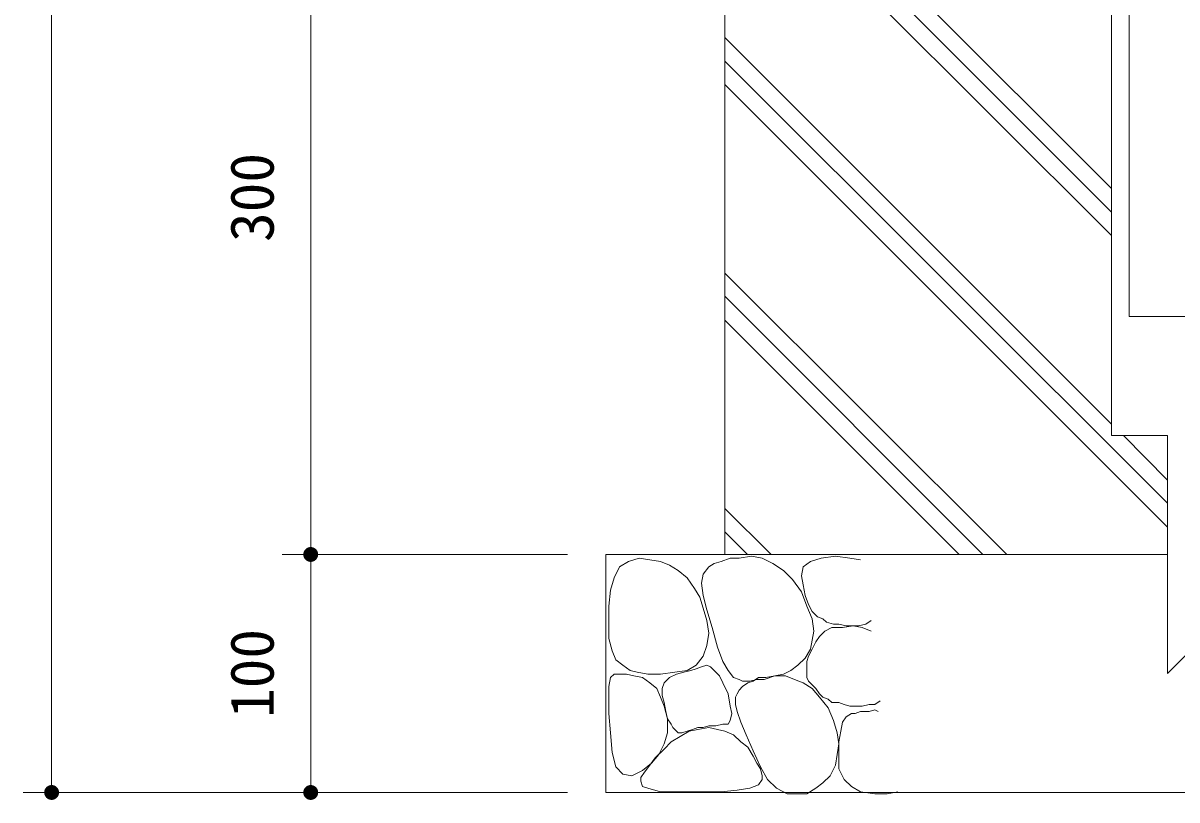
# Model space of a CAD drawing. Units: millimetres at full size, sheet at 1:10. Extents: x 0 to 4200, y 0 to 2970.
# Drawn here: x 835.8 to 1320.6, y 834.5 to 1160.9 of the extents above; entities that cross this region are included whole.
import ezdxf
from ezdxf.enums import TextEntityAlignment as Align

# ---------------------------------------------------------------- set-up
doc = ezdxf.new("R2010")
doc.units = ezdxf.units.MM
doc.header["$LTSCALE"] = 10
doc.layers.add('D-STR', color=1, linetype='Continuous', lineweight=13)
doc.layers.add('D-STR-DIM', color=7, linetype='Continuous', lineweight=13)
doc.styles.add('ＭＳ ゴシック', font='')
doc.styles.get('ＭＳ ゴシック').set_extended_font_data('MS Gothic')

# ---------------------------------------------------------------- blocks, each defined once
blk = doc.blocks.new('filled_dot')
at = {"color": 0, "linetype": 'Continuous', "lineweight": -2, "const_width": 1.25}
blk.add_lwpolyline([(-0.625, 0, 1), (0.625, 0, 1)], format="xyb", close=True, dxfattribs=at)

msp = doc.modelspace()

# ---------------------------------------------------------------- linework, layer by layer
at = {"layer": 'D-STR'}
for p, q in [((1293.08, 1081.39), (1137.08, 1237.64)), ((1293.08, 1091.39), (1146.83, 1237.64)), ((1293.08, 1071.64), (1130.58, 1233.89)), ((1293.08, 992.39), (1130.58, 1154.89)), ((1316.58, 959.14), (1130.58, 1144.89)), ((1316.58, 949.14), (1130.58, 1135.14)), ((1249.08, 937.64), (1130.58, 1055.89)), ((1239.08, 937.64), (1130.58, 1046.14)), ((1229.08, 937.64), (1130.58, 1036.14)), ((1316.58, 968.89), (1298.08, 987.64)), ((1150.08, 937.64), (1130.58, 956.89)), ((1140.08, 937.64), (1130.58, 947.14)), ((1094.58, 936.14), (1090.08, 934.64)), ((1099.08, 935.39), (1094.58, 936.14)), ((1129.08, 934.64), (1132.83, 936.14)), ((1132.83, 936.14), (1136.58, 936.14)), ((1136.58, 936.14), (1141.83, 936.89)), ((1141.83, 936.89), (1146.33, 936.14)), ((1146.33, 936.14), (1150.83, 933.89)), ((1166.58, 934.64), (1171.08, 936.14)), ((1171.08, 936.14), (1177.08, 936.89)), ((1177.08, 936.89), (1183.08, 936.14)), ((1183.08, 936.14), (1187.58, 935.39)), ((1086.33, 932.39), (1084.08, 927.89)), ((1090.08, 934.64), (1086.33, 932.39)), ((1103.58, 934.64), (1099.08, 935.39)), ((1107.33, 933.14), (1103.58, 934.64)), ((1111.08, 930.89), (1107.33, 933.14)), ((1114.83, 927.89), (1111.08, 930.89)), ((1121.58, 929.39), (1123.83, 932.39)), ((1123.83, 932.39), (1126.08, 933.89)), ((1126.08, 933.89), (1129.08, 934.64)), ((1150.83, 933.89), (1155.33, 930.89)), ((1155.33, 930.89), (1159.08, 927.14)), ((1162.83, 928.64), (1163.58, 932.39)), ((1163.58, 932.39), (1166.58, 934.64)), ((1084.08, 927.89), (1082.58, 922.64)), ((1117.83, 923.39), (1114.83, 927.89)), ((1120.83, 925.64), (1121.58, 929.39)), ((1159.08, 927.14), (1162.83, 921.89)), ((1163.58, 924.89), (1162.83, 928.64)), ((1082.58, 922.64), (1081.83, 915.89)), ((1120.08, 919.64), (1117.83, 923.39)), ((1121.58, 920.39), (1120.83, 925.64)), ((1162.83, 921.89), (1165.08, 915.89)), ((1164.33, 920.39), (1163.58, 924.89)), ((1121.58, 915.14), (1120.08, 919.64)), ((1123.08, 914.39), (1121.58, 920.39)), ((1165.83, 916.64), (1164.33, 920.39)), ((1167.33, 913.64), (1165.83, 916.64)), ((1081.83, 915.89), (1081.83, 908.39)), ((1123.08, 909.89), (1121.58, 915.14)), ((1125.33, 906.89), (1123.08, 914.39)), ((1165.08, 915.89), (1167.33, 910.64)), ((1169.58, 911.39), (1167.33, 913.64)), ((1081.83, 908.39), (1081.83, 902.39)), ((1123.83, 904.64), (1123.08, 909.89)), ((1127.58, 898.64), (1125.33, 906.89)), ((1167.33, 910.64), (1168.08, 905.39)), ((1171.83, 910.64), (1169.58, 911.39)), ((1173.33, 909.14), (1171.83, 910.64)), ((1172.58, 905.39), (1175.58, 906.89)), ((1176.33, 908.39), (1173.33, 909.14)), ((1175.58, 906.89), (1180.08, 906.89)), ((1178.58, 908.39), (1176.33, 908.39)), ((1181.58, 907.64), (1178.58, 908.39)), ((1180.08, 906.89), (1184.58, 907.64)), ((1184.58, 907.64), (1181.58, 907.64)), ((1186.83, 907.64), (1184.58, 907.64)), ((1184.58, 907.64), (1188.33, 906.89)), ((1189.83, 908.39), (1186.83, 907.64)), ((1188.33, 906.89), (1192.08, 905.39)), ((1192.08, 909.89), (1189.83, 908.39)), ((1081.83, 902.39), (1083.33, 897.14)), ((1123.08, 899.39), (1123.83, 904.64)), ((1168.08, 905.39), (1167.33, 901.64)), ((1168.83, 900.89), (1170.33, 903.14)), ((1170.33, 903.14), (1172.58, 905.39)), ((1083.33, 897.14), (1084.83, 893.39)), ((1121.58, 894.89), (1123.08, 899.39)), ((1129.83, 892.64), (1127.58, 898.64)), ((1166.58, 897.89), (1164.33, 894.14)), ((1165.83, 894.89), (1167.33, 897.89)), ((1167.33, 901.64), (1166.58, 897.89)), ((1167.33, 897.89), (1168.83, 900.89)), ((1084.83, 893.39), (1087.83, 891.14)), ((1118.58, 891.14), (1121.58, 894.89)), ((1132.08, 888.89), (1129.83, 892.64)), ((1164.33, 894.14), (1161.33, 891.14)), ((1165.08, 892.64), (1165.83, 894.89)), ((1165.08, 891.14), (1165.08, 892.64)), ((1082.58, 885.89), (1084.08, 887.39)), ((1084.08, 887.39), (1084.83, 887.39)), ((1084.83, 887.39), (1087.08, 887.39)), ((1087.08, 887.39), (1089.33, 887.39)), ((1087.83, 891.14), (1090.83, 888.89)), ((1089.33, 887.39), (1092.33, 886.64)), ((1090.83, 888.89), (1093.83, 888.14)), ((1093.83, 888.14), (1098.33, 887.39)), ((1098.33, 887.39), (1103.58, 887.39)), ((1103.58, 887.39), (1109.58, 888.14)), ((1107.33, 885.89), (1110.33, 887.39)), ((1109.58, 888.14), (1114.83, 888.89)), ((1110.33, 887.39), (1113.33, 888.14)), ((1113.33, 888.14), (1116.33, 888.89)), ((1114.83, 888.89), (1118.58, 891.14)), ((1116.33, 888.89), (1118.58, 889.64)), ((1118.58, 889.64), (1120.83, 890.39)), ((1120.83, 890.39), (1123.08, 891.14)), ((1123.08, 891.14), (1124.58, 890.39)), ((1124.58, 890.39), (1126.08, 888.89)), ((1126.08, 888.89), (1128.33, 886.64)), ((1134.33, 885.89), (1132.08, 888.89)), ((1155.33, 887.39), (1151.58, 886.64)), ((1158.33, 888.89), (1155.33, 887.39)), ((1161.33, 891.14), (1158.33, 888.89)), ((1165.08, 889.64), (1165.08, 891.14)), ((1165.08, 887.39), (1165.08, 889.64)), ((1165.08, 885.89), (1165.08, 887.39)), ((1081.83, 882.14), (1082.58, 885.89)), ((1092.33, 886.64), (1096.08, 885.89)), ((1096.08, 885.89), (1099.08, 883.64)), ((1099.08, 883.64), (1102.08, 881.39)), ((1104.33, 881.39), (1105.08, 883.64)), ((1105.08, 883.64), (1107.33, 885.89)), ((1128.33, 886.64), (1129.83, 883.64)), ((1129.83, 883.64), (1132.08, 879.14)), ((1136.58, 885.14), (1134.33, 885.89)), ((1138.08, 884.39), (1136.58, 885.14)), ((1141.08, 884.39), (1138.08, 884.39)), ((1140.33, 883.64), (1138.08, 882.14)), ((1142.58, 884.39), (1140.33, 883.64)), ((1144.08, 885.14), (1141.08, 884.39)), ((1144.83, 885.89), (1142.58, 884.39)), ((1147.08, 885.14), (1144.08, 885.14)), ((1147.83, 885.89), (1144.83, 885.89)), ((1151.58, 886.64), (1147.08, 885.14)), ((1151.58, 886.64), (1147.83, 885.89)), ((1156.08, 886.64), (1151.58, 886.64)), ((1159.83, 885.14), (1156.08, 886.64)), ((1163.58, 883.64), (1159.83, 885.14)), ((1167.33, 881.39), (1163.58, 883.64)), ((1165.83, 884.39), (1165.08, 885.89)), ((1167.33, 882.89), (1165.83, 884.39)), ((1168.83, 881.39), (1167.33, 882.89)), ((1081.83, 877.64), (1081.83, 882.14)), ((1081.83, 870.89), (1081.83, 877.64)), ((1102.08, 881.39), (1103.58, 877.64)), ((1103.58, 877.64), (1105.08, 873.89)), ((1104.33, 878.39), (1104.33, 881.39)), ((1105.08, 875.39), (1104.33, 878.39)), ((1132.08, 879.14), (1132.83, 873.89)), ((1135.83, 879.14), (1135.08, 877.64)), ((1135.08, 877.64), (1135.08, 876.89)), ((1136.58, 880.64), (1135.83, 879.14)), ((1138.08, 882.14), (1136.58, 880.64)), ((1170.33, 877.64), (1167.33, 881.39)), ((1170.33, 879.14), (1168.83, 881.39)), ((1171.83, 877.64), (1170.33, 879.14)), ((1174.08, 873.14), (1170.33, 877.64)), ((1174.08, 876.89), (1171.83, 877.64)), ((1105.83, 871.64), (1105.08, 875.39)), ((1105.08, 873.89), (1106.58, 868.64)), ((1132.83, 873.89), (1133.58, 870.89)), ((1135.08, 876.89), (1135.08, 874.64)), ((1135.08, 874.64), (1135.83, 871.64)), ((1175.58, 875.39), (1174.08, 876.89)), ((1176.33, 867.89), (1174.08, 873.14)), ((1178.58, 875.39), (1175.58, 875.39)), ((1180.83, 874.64), (1178.58, 875.39)), ((1183.08, 873.89), (1180.83, 874.64)), ((1185.33, 873.89), (1183.08, 873.89)), ((1188.33, 873.89), (1185.33, 873.89)), ((1191.33, 874.64), (1188.33, 873.89)), ((1193.58, 874.64), (1191.33, 874.64)), ((1195.83, 876.14), (1193.58, 874.64)), ((1082.58, 862.64), (1081.83, 870.89)), ((1106.58, 868.64), (1105.83, 871.64)), ((1106.58, 868.64), (1106.58, 862.64)), ((1108.08, 866.39), (1106.58, 868.64)), ((1132.83, 867.89), (1132.08, 866.39)), ((1133.58, 870.89), (1132.83, 867.89)), ((1135.83, 871.64), (1137.33, 867.14)), ((1177.83, 862.64), (1176.33, 867.89)), ((1181.58, 869.39), (1180.08, 867.14)), ((1183.83, 870.89), (1181.58, 869.39)), ((1185.33, 870.89), (1183.83, 870.89)), ((1187.58, 871.64), (1185.33, 870.89)), ((1189.83, 871.64), (1187.58, 871.64)), ((1191.33, 871.64), (1189.83, 871.64)), ((1193.58, 872.39), (1191.33, 871.64)), ((1195.08, 871.64), (1193.58, 872.39)), ((1108.83, 864.89), (1108.08, 866.39)), ((1109.58, 864.14), (1108.83, 864.89)), ((1110.33, 863.39), (1109.58, 864.14)), ((1111.08, 862.64), (1110.33, 863.39)), ((1111.83, 861.14), (1115.58, 863.39)), ((1114.83, 863.39), (1112.58, 862.64)), ((1117.08, 864.14), (1114.83, 863.39)), ((1115.58, 863.39), (1119.33, 864.14)), ((1119.33, 864.89), (1117.08, 864.14)), ((1119.33, 864.14), (1123.83, 864.89)), ((1121.58, 864.89), (1119.33, 864.89)), ((1123.83, 865.64), (1121.58, 864.89)), ((1126.83, 865.64), (1123.83, 865.64)), ((1123.83, 864.89), (1127.58, 864.14)), ((1129.83, 866.39), (1126.83, 865.64)), ((1127.58, 864.14), (1130.58, 863.39)), ((1132.08, 866.39), (1129.83, 866.39)), ((1130.58, 863.39), (1134.33, 861.89)), ((1137.33, 867.14), (1139.58, 861.89)), ((1179.33, 863.39), (1178.58, 858.89)), ((1180.08, 867.14), (1179.33, 863.39)), ((1083.33, 854.39), (1082.58, 862.64)), ((1105.08, 858.14), (1102.83, 853.64)), ((1106.58, 862.64), (1105.08, 858.14)), ((1105.08, 855.89), (1108.08, 858.89)), ((1108.08, 858.89), (1111.83, 861.14)), ((1112.58, 862.64), (1111.08, 862.64)), ((1134.33, 861.89), (1137.33, 858.89)), ((1137.33, 858.89), (1140.33, 856.64)), ((1139.58, 861.89), (1142.58, 855.14)), ((1178.58, 858.14), (1177.83, 862.64)), ((1177.83, 853.64), (1178.58, 858.14)), ((1178.58, 858.89), (1178.58, 853.64)), ((1084.83, 848.39), (1083.33, 854.39)), ((1102.83, 853.64), (1099.83, 849.89)), ((1101.33, 852.14), (1105.08, 855.89)), ((1140.33, 856.64), (1142.58, 852.89)), ((1142.58, 855.14), (1145.58, 848.39)), ((1177.08, 849.14), (1177.83, 853.64)), ((1178.58, 853.64), (1178.58, 847.64)), ((1099.83, 849.89), (1096.08, 846.89)), ((1096.83, 846.14), (1099.08, 849.14)), ((1099.08, 849.14), (1101.33, 852.14)), ((1142.58, 852.89), (1144.08, 849.89)), ((1144.08, 849.89), (1145.58, 847.64)), ((1174.83, 844.64), (1177.08, 849.14)), ((1087.83, 845.39), (1084.83, 848.39)), ((1091.58, 844.64), (1087.83, 845.39)), ((1096.08, 846.89), (1091.58, 844.64)), ((1095.33, 843.89), (1096.83, 846.14)), ((1095.33, 842.39), (1095.33, 843.89)), ((1145.58, 848.39), (1148.58, 843.14)), ((1145.58, 847.64), (1146.33, 844.64)), ((1146.33, 844.64), (1146.33, 843.14)), ((1171.83, 841.64), (1174.83, 844.64)), ((1178.58, 847.64), (1180.83, 843.14)), ((1096.08, 840.14), (1095.33, 842.39)), ((1098.33, 839.39), (1096.08, 840.14)), ((1103.58, 837.89), (1098.33, 839.39)), ((1141.08, 839.39), (1135.83, 838.64)), ((1144.83, 840.89), (1141.08, 839.39)), ((1146.33, 843.14), (1144.83, 840.89)), ((1148.58, 843.14), (1152.33, 839.39)), ((1152.33, 839.39), (1156.83, 837.14)), ((1165.08, 837.14), (1168.83, 839.39)), ((1168.83, 839.39), (1171.83, 841.64)), ((1180.83, 843.14), (1183.83, 840.14)), ((1183.83, 840.14), (1187.58, 837.89)), ((1110.33, 837.89), (1103.58, 837.89)), ((1120.08, 837.89), (1110.33, 837.89)), ((1129.08, 837.89), (1120.08, 837.89)), ((1135.83, 838.64), (1129.08, 837.89)), ((1156.83, 837.14), (1161.33, 837.14)), ((1161.33, 837.14), (1165.08, 837.14)), ((1187.58, 837.89), (1193.58, 837.14)), ((1193.58, 837.14), (1198.83, 837.14)), ((1198.83, 837.14), (1203.33, 837.89))]:
    msp.add_line(p, q, dxfattribs=at)
for points in [[(1316.58, 937.64), (1130.58, 937.64), (1130.58, 1237.64), (1280.58, 1237.64)], [(1293.08, 1237.64), (1293.08, 987.64), (1316.58, 987.64), (1316.58, 887.64), (1344.58, 915.64), (1344.58, 987.64), (1368.08, 987.64), (1368.08, 1237.64)], [(1300.58, 1237.64), (1300.58, 1037.64), (1360.58, 1037.64), (1360.58, 1237.64)], [(1130.58, 937.64), (1080.58, 937.64), (1080.58, 837.64), (1580.58, 837.64), (1580.58, 937.64), (1530.58, 937.64)]]:
    msp.add_lwpolyline(points, dxfattribs=at)
at = {"layer": 'D-STR-DIM'}
for p, q in [((847.76, 1237.48), (847.76, 837.64)), ((956.62, 1237.64), (956.62, 937.64)), ((1064.58, 937.64), (944.62, 937.64)), ((1064.58, 937.64), (944.62, 937.64)), ((956.62, 937.64), (956.62, 837.64)), ((1048.58, 837.64), (835.76, 837.64)), ((1064.58, 837.64), (944.62, 837.64))]:
    msp.add_line(p, q, dxfattribs=at)

# ---------------------------------------------------------------- block references
at = {"layer": 'D-STR-DIM', "xscale": 2.5, "yscale": 2.5}
for p, rotation in [((956.62, 937.64), 90), ((956.62, 937.64), 270), ((847.76, 837.64), 90), ((956.62, 837.64), 90)]:
    msp.add_blockref('filled_dot', p, dxfattribs=dict(at, rotation=rotation))

# ---------------------------------------------------------------- texts
at = {"layer": 'D-STR-DIM', "style": 'ＭＳ ゴシック'}
for s, p in [('300', (922.74, 1087.64)), ('100', (922.74, 887.64))]:
    msp.add_text(s, height=18.33, rotation=90, dxfattribs=at).set_placement(p, align=Align.TOP_CENTER)

doc.saveas('drawing.dxf')
